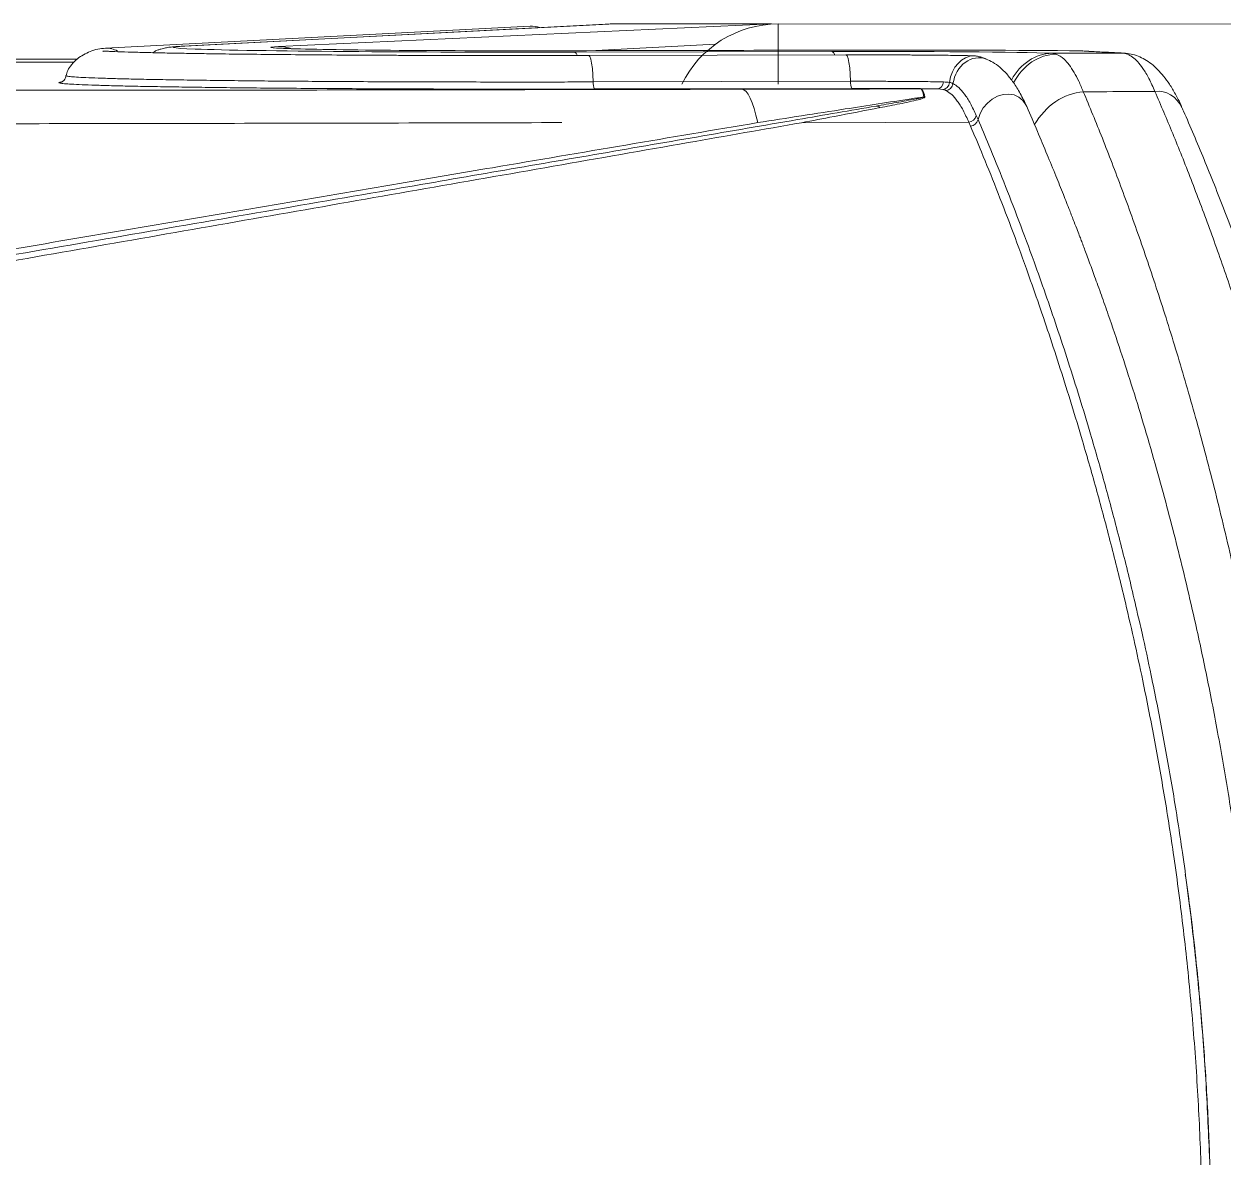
# Model space of a CAD drawing. Header units: inches. Extents: x 102655 to 148943, y 72248 to 114419.
# Drawn here: x 133199.7 to 133444.7, y 96054.2 to 96285.7 of the extents above; entities that cross this region are included whole.
import ezdxf

# ---------------------------------------------------------------- set-up
doc = ezdxf.new("R2010")
doc.units = ezdxf.units.IN
doc.layers.add('ceiling dim', color=8, linetype='Continuous', lineweight=5)
doc.layers.add('Furnitureee', color=8, linetype='Continuous', lineweight=5)

# ---------------------------------------------------------------- blocks, each defined once
blk = doc.blocks.new('A$Caba3f22f')
at = {"color": 8}
for p, q in [((23214.36, 1995.22, 0.03), (23301.08, 1999.73, 0.03)), ((23230.11, 1995.62, 0.03), (23317.19, 2000.15, 0.03)), ((23230.57, 1995.64, 0.03), (23317.68, 2000.17, 0.03)), ((23350.38, 2000.16, 0.03), (23249.69, 1995.56, 0.03)), ((23317.68, 2000.17, 0.03), (23350.38, 2000.16, 0.03)), ((23351.74, 2000.16, 0.03), (24646.71, 2000.09, 0.03)), ((23351.74, 2000.16, 0.03), (23351.74, 1987.88, 0.03)), ((23213.75, 1995.15, 0.03), (23214.36, 1995.22, 0.03)), ((23230.11, 1995.62, 0.03), (23230.57, 1995.64, 0.03)), ((23362.75, 1994.55, 0.03), (23310.17, 1994.42, 0.03)), ((23310.47, 1994.23, 0.03), (23310.17, 1994.42, 0.03)), ((23310.73, 1993.79, 0.03), (23310.47, 1994.23, 0.03)), ((23314.52, 1994.72, 0.03), (23338.98, 1996.05, 0.03)), ((23363.05, 1994.36, 0.03), (23362.75, 1994.55, 0.03)), ((23363.34, 1993.85, 0.03), (23363.05, 1994.36, 0.03)), ((23408.56, 1994.02, 0.03), (23407.69, 1994.18, 0.03)), ((23413.65, 1994.67, 0.03), (23414.01, 1994.66, 0.03)), ((23413.7, 1994.65, 0.03), (23413.99, 1994.63, 0.03)), ((23414.02, 1994.66, 0.03), (23415.23, 1994.59, 0.03)), ((23422.1, 1994.23, 0.03), (23422.37, 1994.23, 0.03)), ((23208.54, 1992.99, 0.03), (22633.71, 1993.02, 0.03)), ((23313.03, 1993.73, 0.03), (23365.61, 1993.85, 0.03)), ((23313.05, 1993.72, 0.03), (23313.03, 1993.73, 0.03)), ((23313.26, 1993.53, 0.03), (23313.05, 1993.72, 0.03)), ((23313.47, 1993, 0.03), (23313.26, 1993.53, 0.03)), ((23313.65, 1992.16, 0.03), (23313.47, 1993, 0.03)), ((23313.8, 1991.07, 0.03), (23313.65, 1992.16, 0.03)), ((23365.63, 1993.85, 0.03), (23365.62, 1993.85, 0.03)), ((23365.84, 1993.65, 0.03), (23365.63, 1993.85, 0.03)), ((23366.05, 1993.12, 0.03), (23365.84, 1993.65, 0.03)), ((23366.23, 1992.29, 0.03), (23366.05, 1993.12, 0.03)), ((23366.38, 1991.19, 0.03), (23366.23, 1992.29, 0.03)), ((23313.91, 1989.76, 0.03), (23313.8, 1991.07, 0.03)), ((23313.98, 1988.32, 0.03), (23313.91, 1989.76, 0.03)), ((23366.49, 1989.89, 0.03), (23366.38, 1991.19, 0.03)), ((23366.56, 1988.45, 0.03), (23366.49, 1989.89, 0.03)), ((23366.56, 1988.45, 0.03), (23313.98, 1988.32, 0.03)), ((23314.23, 1986.88, 0.03), (23366.81, 1987, 0.03)), ((23344.35, 1986.83, 0.03), (23344.77, 1986.69, 0.03)), ((23344.77, 1986.69, 0.03), (23345.2, 1986.34, 0.03)), ((23384.35, 1986.89, 0.03), (23380.94, 1986.88, 0.03)), ((23384.35, 1986.89, 0.03), (23385.43, 1986.78, 0.03)), ((23345.2, 1986.34, 0.03), (23345.62, 1985.79, 0.03)), ((23345.62, 1985.79, 0.03), (23346.03, 1985.03, 0.03)), ((23346.03, 1985.03, 0.03), (23346.44, 1984.06, 0.03)), ((23394.51, 1984.01, 0.03), (23395.5, 1984.83, 0.03)), ((23395.5, 1984.83, 0.03), (23396.59, 1985.43, 0.03)), ((23396.59, 1985.43, 0.03), (23397.73, 1985.77, 0.03)), ((23397.73, 1985.77, 0.03), (23398.86, 1985.85, 0.03)), ((23398.86, 1985.85, 0.03), (23399.95, 1985.66, 0.03)), ((23399.95, 1985.66, 0.03), (23400.92, 1985.21, 0.03)), ((23400.92, 1985.21, 0.03), (23401.75, 1984.52, 0.03)), ((23401.75, 1984.52, 0.03), (23402.38, 1983.62, 0.03)), ((23346.44, 1984.06, 0.03), (23346.83, 1982.9, 0.03)), ((23346.83, 1982.9, 0.03), (23347.22, 1981.55, 0.03)), ((23392.59, 1980.65, 0.03), (23393.02, 1981.88, 0.03)), ((23393.02, 1981.88, 0.03), (23393.67, 1983.01, 0.03)), ((23393.67, 1983.01, 0.03), (23394.51, 1984.01, 0.03)), ((23402.38, 1983.62, 0.03), (23402.54, 1983.28, 0.03)), ((23347.22, 1981.55, 0.03), (23347.59, 1980.01, 0.03)), ((23356.54, 1979.99, 0.03), (23390.72, 1980.1, 0.03)), ((23390.72, 1980.1, 0.03), (23391.07, 1979.28, 0.03)), ((23392.59, 1980.65, 0.03), (23392.24, 1981.47, 0.03))]:
    blk.add_line(p, q, dxfattribs=at)
at = {"color": 8, "extrusion": (0, 0, -1)}
for centre, major_axis, ratio, start_param, end_param in [((23301.32, 1992.97, 0.03), (-0.06, -6.77), 0.843231, 3.090475, 3.443549), ((23317.65, 1986.63, 0.03), (-0.04, -13.54), 0.824457, 3.096517, 3.140397), ((23298.04, 1995.38, 0.03), (-69.85, 0), 0.01395, -0.360622, 0.261799), ((23298.04, 1995.38, 0.03), (-69.85, 0), 0.01395, 4.537856, 5.922564), ((23298.04, 1995.39, 0.03), (-49.92, 0), 0.013951, -0.368893, 0.250807), ((23298.04, 1995.39, 0.03), (49.92, 0), 0.013951, 1.440467, 2.772699), ((23153.86, 2010.74, 0.03), (-1159.32, 0.06), 0.013951, 4.52592, 4.58206), ((23369.77, 1993.99, 0.03), (-40.44, 0), 0.01395, 1.396263, 2.786312), ((23378.81, 1994.09, 0.03), (-54.06, 0), 0.013951, 1.384327, 2.271188), ((23850.7, 1996.05, 0.03), (-448.5, 0.02), 0.01395, -0.238388, -0.226436), ((23850.7, 1996.05, 0.03), (448.5, -0.02), 0.01395, 2.876377, 2.903204), ((23850.7, 1996.05, 0.03), (-448.5, 0.02), 0.01395, -0.298989, -0.265216)]:
    blk.add_ellipse(centre, major_axis=major_axis, ratio=ratio, start_param=start_param, end_param=end_param, dxfattribs=at)
at = {"color": 8}
for centre, major_axis, ratio, start_param, end_param in [((23351.74, 1978.23, 0.03), (0, -21.93), 0.997481, 3.141593, 4.258808), ((23214.58, 1988.88, 0.03), (0, -6.35), 0.814572, 2.703758, 3.183157), ((23249.65, 1982.82, 0.03), (0, -12.75), 0.814572, 2.873609, 3.138493), ((23407.84, 1981.66, 0.03), (0, -12.52), 0.814572, 3.156425, 4.11359), ((23408.76, 1980.88, 0.03), (0, -13.14), 0.814572, 3.160849, 4.12618), ((23391.88, 1987.33, 0.03), (0, -6.33), 0.814572, 3.140665, 4.570357), ((23392.76, 1986.64, 0.03), (0, -6.62), 0.814572, 2.855114, 4.509541), ((23315.79, 1988.04, 0.03), (0, -2.24), 0.814572, 4.586277, 5.257349), ((23368.37, 1988.16, 0.03), (0, -2.24), 0.814572, 4.586277, 5.257349), ((23384.25, 1988.51, 0.03), (0, -1.62), 0.814572, 0.077055, 1.453539), ((23385.36, 1988.54, 0.03), (0, -1.77), 0.814572, 0.050809, 1.387826), ((23386.03, 1988.39, 0.03), (0, -1.82), 0.814572, 0.033274, 1.343861), ((23429.39, 1979.38, 0.03), (0, -7.04), 0.814572, 2.107138, 3.254725), ((23381.64, 1980.62, 0.03), (0, -4.66), 0.814572, 3.109971, 3.174783), ((23414.88, 1970.04, 0.03), (0, -16.3), 0.814572, 3.199837, 4.090781), ((23371.86, 1982.14, 0.03), (0, -1.26), 0.814572, 2.391339, 3.223944), ((23390.63, 1982.19, 0.03), (0, -2.1), 0.814572, 0.052055, 1.217732), ((23390.98, 1981.38, 0.03), (0, -2.11), 0.814572, 0.055806, 1.219088)]:
    blk.add_ellipse(centre, major_axis=major_axis, ratio=ratio, start_param=start_param, end_param=end_param, dxfattribs=at)
for points, knots in [([(23206.28, 1989.61, 0.03), (23206.37, 1989.96, 0.03), (23206.58, 1990.69, 0.03), (23207.36, 1991.89, 0.03), (23208.46, 1992.99, 0.03), (23209.77, 1993.89, 0.03), (23211.15, 1994.56, 0.03), (23212.67, 1995.05, 0.03), (23213.82, 1995.17, 0.03), (23214.37, 1995.22, 0.03)], [0, 0, 0, 0, 0.159997, 0.334916, 0.51088, 0.641759, 0.768659, 0.888781, 1, 1, 1, 1]), ([(23213.77, 1994.55, 0.03), (23213.81, 1994.58, 0.03), (23213.88, 1994.62, 0.03), (23214.4, 1994.6, 0.03), (23215.13, 1994.57, 0.03), (23216.56, 1994.51, 0.03), (23218.81, 1994.43, 0.03), (23222.1, 1994.34, 0.03), (23225.79, 1994.25, 0.03), (23229.75, 1994.18, 0.03), (23233.83, 1994.11, 0.03), (23238.62, 1994.04, 0.03), (23244.35, 1993.97, 0.03), (23251.25, 1993.9, 0.03), (23258.64, 1993.84, 0.03), (23264.87, 1993.8, 0.03), (23269.68, 1993.78, 0.03), (23272.95, 1993.76, 0.03), (23276.28, 1993.75, 0.03), (23279.84, 1993.74, 0.03), (23283.59, 1993.73, 0.03), (23287.65, 1993.72, 0.03), (23291.98, 1993.71, 0.03), (23296.8, 1993.71, 0.03), (23302.06, 1993.71, 0.03), (23307.54, 1993.71, 0.03), (23311.22, 1993.72, 0.03), (23313.03, 1993.73, 0.03)], [0, 0, 0, 0, 0.0289277, 0.0533063, 0.0801382, 0.1093548, 0.1677146, 0.2234916, 0.2763244, 0.3258758, 0.3719179, 0.4142986, 0.4750998, 0.536262, 0.5974436, 0.6588882, 0.6836065, 0.7083542, 0.7330723, 0.7581913, 0.7875019, 0.8155404, 0.846797, 0.8814067, 0.9196804, 0.9604345, 1, 1, 1, 1]), ([(23223.87, 1994.3, 0.03), (23224.04, 1994.39, 0.03), (23224.47, 1994.62, 0.03), (23225.08, 1994.86, 0.03), (23225.68, 1995.06, 0.03), (23226.2, 1995.19, 0.03), (23226.65, 1995.29, 0.03), (23227.09, 1995.37, 0.03), (23227.55, 1995.43, 0.03), (23228.16, 1995.5, 0.03), (23228.96, 1995.56, 0.03), (23229.71, 1995.6, 0.03), (23230.11, 1995.62, 0.03)], [0, 0, 0, 0, 0.0351568, 0.0843795, 0.1319903, 0.1821492, 0.2387678, 0.3081536, 0.3995193, 0.5306076, 0.7553268, 1, 1, 1, 1]), ([(23249.5, 1995.25, 0.03), (23249.5, 1995.25, 0.03), (23249.48, 1995.25, 0.03), (23249.58, 1995.24, 0.03), (23249.83, 1995.22, 0.03), (23250.34, 1995.2, 0.03), (23250.99, 1995.16, 0.03), (23251.57, 1995.14, 0.03), (23251.82, 1995.13, 0.03)], [0, 0, 0, 0, 0.0052, 0.152846, 0.336857, 0.556296, 0.804052, 1, 1, 1, 1]), ([(23422.1, 1994.23, 0.03), (23419.36, 1994.22, 0.03), (23414.56, 1994.21, 0.03), (23409.75, 1994.19, 0.03), (23407.69, 1994.18, 0.03)], [0, 0, 0, 0, 0.572013, 1, 1, 1, 1]), ([(23414.1, 1986.31, 0.03), (23413.8, 1987.05, 0.03), (23413.18, 1988.52, 0.03), (23412.21, 1990.35, 0.03), (23411.21, 1991.86, 0.03), (23409.99, 1993.28, 0.03), (23409.1, 1993.74, 0.03), (23408.56, 1994.02, 0.03)], [0, 0, 0, 0, 0.175253, 0.350506, 0.530867, 0.711229, 1, 1, 1, 1]), ([(23418.21, 1994.43, 0.03), (23418.92, 1994.39, 0.03), (23420.24, 1994.32, 0.03), (23421.7, 1994.26, 0.03), (23422.37, 1994.23, 0.03)], [0, 0, 0, 0, 0.536047, 1, 1, 1, 1]), ([(23422.1, 1994.23, 0.03), (23422.44, 1994.18, 0.03), (23423.12, 1994.08, 0.03), (23424.16, 1993.46, 0.03), (23425.21, 1992.5, 0.03), (23426.34, 1991.05, 0.03), (23427.53, 1989.09, 0.03), (23428.34, 1987.28, 0.03), (23428.74, 1986.37, 0.03)], [0, 0, 0, 0, 0.152724, 0.305447, 0.462608, 0.619769, 0.808869, 1, 1, 1, 1]), ([(23422.37, 1994.22, 0.03), (23422.87, 1994.17, 0.03), (23423.88, 1994.08, 0.03), (23425.33, 1993.61, 0.03), (23426.73, 1992.92, 0.03), (23428.06, 1992, 0.03), (23429.33, 1990.86, 0.03), (23430.56, 1989.48, 0.03), (23431.77, 1987.81, 0.03), (23432.95, 1985.82, 0.03), (23433.8, 1984.19, 0.03), (23434.23, 1983.14, 0.03), (23434.31, 1982.96, 0.03)], [0, 0, 0, 0, 0.088384, 0.179068, 0.271244, 0.366755, 0.467788, 0.576972, 0.696558, 0.82746, 0.968938, 1, 1, 1, 1]), ([(23151.02, 1992.32, 0.03), (23155.08, 1992.32, 0.03), (23168.56, 1992.33, 0.03), (23182.15, 1992.34, 0.03), (23191.68, 1992.34, 0.03), (23207.83, 1992.34, 0.03)], [0, 0, 0, 0, 0.298961, 0.991219, 1, 1, 1, 1]), ([(23365.62, 1993.85, 0.03), (23366.28, 1993.85, 0.03), (23367.43, 1993.86, 0.03), (23369.04, 1993.86, 0.03), (23370.44, 1993.86, 0.03), (23371.82, 1993.85, 0.03), (23373.18, 1993.85, 0.03), (23374.81, 1993.85, 0.03), (23376.55, 1993.84, 0.03), (23378.29, 1993.83, 0.03), (23379.87, 1993.82, 0.03), (23381.58, 1993.81, 0.03), (23383.58, 1993.8, 0.03), (23385.58, 1993.77, 0.03), (23387.45, 1993.75, 0.03), (23388.79, 1993.72, 0.03), (23389.79, 1993.71, 0.03), (23390.51, 1993.69, 0.03), (23391.21, 1993.67, 0.03), (23391.64, 1993.66, 0.03), (23391.88, 1993.65, 0.03)], [0, 0, 0, 0, 0.0628, 0.108479, 0.150364, 0.194077, 0.237415, 0.278241, 0.348416, 0.403839, 0.45042, 0.509295, 0.582321, 0.66886, 0.743828, 0.825797, 0.865653, 0.903207, 0.944648, 1, 1, 1, 1]), ([(23391.88, 1993.65, 0.03), (23392.16, 1993.62, 0.03), (23392.7, 1993.56, 0.03), (23393.51, 1993.28, 0.03), (23393.99, 1993.1, 0.03), (23394.25, 1993.01, 0.03)], [0, 0, 0, 0, 0.337024, 0.646456, 1, 1, 1, 1]), ([(23394.25, 1993, 0.03), (23394.71, 1992.8, 0.03), (23395.71, 1992.35, 0.03), (23397.07, 1991.36, 0.03), (23398.5, 1989.96, 0.03), (23399.89, 1988.18, 0.03), (23401.27, 1985.99, 0.03), (23402.11, 1984.19, 0.03), (23402.54, 1983.28, 0.03)], [0, 0, 0, 0, 0.133435, 0.288546, 0.44925, 0.619901, 0.807087, 1, 1, 1, 1]), ([(23205.27, 1988.28, 0.03), (23205.28, 1988.28, 0.03), (23205.31, 1988.28, 0.03), (23205.43, 1988.34, 0.03), (23205.62, 1988.45, 0.03), (23205.87, 1988.68, 0.03), (23206.15, 1989.08, 0.03), (23206.22, 1989.45, 0.03), (23206.25, 1989.6, 0.03)], [0, 0, 0, 0, 0.275228, 0.476409, 0.629129, 0.765457, 0.89988, 1, 1, 1, 1]), ([(23206.28, 1989.59, 0.03), (23206.27, 1989.6, 0.03), (23206.25, 1989.6, 0.03), (23206.27, 1989.61, 0.03), (23206.28, 1989.61, 0.03)], [0, 0, 0, 0, 0.616236, 1, 1, 1, 1]), ([(23313.98, 1988.32, 0.03), (23312.24, 1988.32, 0.03), (23308.78, 1988.31, 0.03), (23303.5, 1988.3, 0.03), (23298.19, 1988.3, 0.03), (23292.12, 1988.31, 0.03), (23285.32, 1988.31, 0.03), (23277.88, 1988.33, 0.03), (23270.57, 1988.36, 0.03), (23263.44, 1988.4, 0.03), (23256.55, 1988.44, 0.03), (23249.93, 1988.49, 0.03), (23243.66, 1988.55, 0.03), (23237.73, 1988.62, 0.03), (23232.23, 1988.69, 0.03), (23227.18, 1988.77, 0.03), (23222.62, 1988.85, 0.03), (23218.55, 1988.94, 0.03), (23215.61, 1989.02, 0.03), (23213.03, 1989.1, 0.03), (23210.81, 1989.18, 0.03), (23208.73, 1989.29, 0.03), (23207.27, 1989.39, 0.03), (23206.4, 1989.49, 0.03), (23206.32, 1989.56, 0.03), (23206.28, 1989.59, 0.03)], [0, 0, 0, 0, 0.0328367, 0.0656772, 0.0989454, 0.1322114, 0.1792378, 0.2265922, 0.2736356, 0.3206693, 0.3680268, 0.4150606, 0.4624189, 0.5094594, 0.5568173, 0.6038475, 0.650886, 0.6979241, 0.7452823, 0.7687856, 0.8158235, 0.8628562, 0.9102146, 0.9572616, 1, 1, 1, 1]), ([(23344.35, 1986.83, 0.03), (23333.1, 1986.81, 0.03), (23310.6, 1986.76, 0.03), (23276.67, 1986.7, 0.03), (23242.63, 1986.65, 0.03), (23208.36, 1986.62, 0.03), (23173.87, 1986.61, 0.03), (23139.2, 1986.6, 0.03), (23104.53, 1986.61, 0.03), (23071.23, 1986.64, 0.03), (23039.3, 1986.67, 0.03), (23008.77, 1986.72, 0.03), (22978.32, 1986.77, 0.03), (22948, 1986.84, 0.03), (22917.8, 1986.92, 0.03), (22887.76, 1987.01, 0.03), (22857.89, 1987.11, 0.03), (22827.77, 1987.22, 0.03), (22797.42, 1987.35, 0.03), (22766.89, 1987.49, 0.03), (22736.61, 1987.64, 0.03), (22716.69, 1987.75, 0.03), (22706.73, 1987.8, 0.03)], [0, 0, 0, 0, 0.0526532, 0.1053285, 0.1580039, 0.2106571, 0.2640366, 0.3174392, 0.3708419, 0.4242214, 0.4714791, 0.5187529, 0.5660266, 0.6132843, 0.6605421, 0.7078159, 0.7550897, 0.8023475, 0.8517514, 0.9011737, 0.950596, 1, 1, 1, 1]), ([(23205.02, 1988.23, 0.03), (23204.93, 1988.21, 0.03), (23204.69, 1988.16, 0.03), (23204.91, 1988.11, 0.03), (23205.05, 1988.08, 0.03)], [0, 0, 0, 0, 0.3393472, 1, 1, 1, 1]), ([(23205.3, 1988.29, 0.03), (23205.28, 1988.29, 0.03), (23205.06, 1988.27, 0.03), (23205.04, 1988.25, 0.03), (23205.02, 1988.23, 0.03)], [0, 0, 0, 0, 0.119518, 1, 1, 1, 1]), ([(23205.05, 1988.08, 0.03), (23205.06, 1988.08, 0.03), (23205.14, 1988.04, 0.03), (23205.88, 1987.96, 0.03), (23207.32, 1987.86, 0.03), (23209.44, 1987.76, 0.03), (23211.7, 1987.67, 0.03), (23214.32, 1987.59, 0.03), (23217.3, 1987.51, 0.03), (23221.43, 1987.42, 0.03), (23226.07, 1987.34, 0.03), (23231.19, 1987.26, 0.03), (23236.78, 1987.18, 0.03), (23242.79, 1987.11, 0.03), (23249.17, 1987.05, 0.03), (23255.89, 1987, 0.03), (23262.89, 1986.96, 0.03), (23270.13, 1986.92, 0.03), (23277.55, 1986.89, 0.03), (23285.11, 1986.87, 0.03), (23292.6, 1986.86, 0.03), (23299.95, 1986.86, 0.03), (23307.13, 1986.86, 0.03), (23311.86, 1986.87, 0.03), (23314.23, 1986.88, 0.03)], [0, 0, 0, 0, 0.003014, 0.052162, 0.101312, 0.15046, 0.199441, 0.223915, 0.273064, 0.322213, 0.371193, 0.420174, 0.46932, 0.518468, 0.567617, 0.616765, 0.665914, 0.715062, 0.764042, 0.813189, 0.862332, 0.908198, 0.954132, 1, 1, 1, 1]), ([(23380.94, 1986.88, 0.03), (23380.3, 1986.88, 0.03), (23377.11, 1986.89, 0.03), (23371.35, 1986.88, 0.03), (23363.01, 1986.87, 0.03), (23354.01, 1986.85, 0.03), (23347.57, 1986.84, 0.03), (23344.35, 1986.83, 0.03)], [0, 0, 0, 0, 0.051971, 0.259761, 0.468507, 0.73415, 1, 1, 1, 1]), ([(23385.56, 1988.32, 0.03), (23384.88, 1988.34, 0.03), (23383.62, 1988.37, 0.03), (23381.24, 1988.39, 0.03), (23378.64, 1988.42, 0.03), (23375.74, 1988.44, 0.03), (23372.66, 1988.45, 0.03), (23369.57, 1988.45, 0.03), (23367.56, 1988.45, 0.03), (23366.56, 1988.45, 0.03)], [0, 0, 0, 0, 0.160374, 0.29788, 0.435478, 0.580919, 0.726293, 0.863204, 1, 1, 1, 1]), ([(23366.81, 1987, 0.03), (23367.74, 1987.01, 0.03), (23369.59, 1987.01, 0.03), (23372.45, 1987.01, 0.03), (23375.28, 1987, 0.03), (23377.95, 1986.98, 0.03), (23380.35, 1986.96, 0.03), (23382.55, 1986.93, 0.03), (23383.72, 1986.91, 0.03), (23384.35, 1986.89, 0.03)], [0, 0, 0, 0, 0.1369005, 0.2739315, 0.4188282, 0.5638006, 0.7009544, 0.8380035, 1, 1, 1, 1]), ([(23380.94, 1986.88, 0.03), (23380.94, 1986.88, 0.03), (23380.96, 1986.88, 0.03), (23381.08, 1986.84, 0.03), (23381.36, 1986.59, 0.03), (23381.6, 1985.8, 0.03), (23381.76, 1985.28, 0.03)], [0, 0, 0, 0, 0.00766, 0.085244, 0.396634, 1, 1, 1, 1]), ([(23380.94, 1986.88, 0.03), (23380.94, 1986.88, 0.03), (23380.96, 1986.88, 0.03), (23380.97, 1986.87, 0.03), (23381.01, 1986.85, 0.03), (23381.08, 1986.79, 0.03), (23381.16, 1986.66, 0.03), (23381.32, 1986.27, 0.03), (23381.43, 1985.73, 0.03), (23381.51, 1985.28, 0.03)], [0, 0, 0, 0, 0.007659, 0.085231, 0.087493, 0.18705, 0.396614, 0.487659, 1, 1, 1, 1]), ([(23385.43, 1986.78, 0.03), (23385.55, 1986.75, 0.03), (23385.72, 1986.71, 0.03), (23385.94, 1986.63, 0.03), (23386.03, 1986.59, 0.03), (23386.08, 1986.57, 0.03)], [0, 0, 0, 0, 0.499554, 0.7495916, 1, 1, 1, 1]), ([(23386.78, 1988.22, 0.03), (23386.78, 1988.22, 0.03), (23386.43, 1988.28, 0.03), (23386, 1988.3, 0.03), (23385.56, 1988.32, 0.03)], [0, 0, 0, 0, 0.000016, 1, 1, 1, 1]), ([(23387.47, 1987.98, 0.03), (23387.47, 1987.98, 0.03), (23387.42, 1988, 0.03), (23387.32, 1988.05, 0.03), (23387.08, 1988.14, 0.03), (23386.9, 1988.2, 0.03), (23386.78, 1988.22, 0.03), (23386.78, 1988.22, 0.03)], [0, 0, 0, 0, 0.000022, 0.262045, 0.524158, 0.999978, 1, 1, 1, 1]), ([(23392.24, 1981.47, 0.03), (23391.84, 1982.31, 0.03), (23391.05, 1984.02, 0.03), (23389.84, 1985.89, 0.03), (23388.64, 1987.24, 0.03), (23387.86, 1987.79, 0.03), (23387.47, 1987.98, 0.03), (23387.47, 1987.98, 0.03)], [0, 0, 0, 0, 0.255879, 0.514919, 0.756134, 0.999997, 1, 1, 1, 1]), ([(23347.59, 1980.01, 0.03), (23353.56, 1980.94, 0.03), (23364.04, 1982.58, 0.03), (23375.31, 1984.32, 0.03), (23380.66, 1985.14, 0.03), (23381.51, 1985.28, 0.03)], [0, 0, 0, 0, 0.526147, 0.92394, 1, 1, 1, 1]), ([(23381.51, 1985.28, 0.03), (23381.51, 1985.27, 0.03), (23381.49, 1985.25, 0.03), (23381.38, 1985.21, 0.03), (23381.1, 1985.12, 0.03), (23380.58, 1985, 0.03), (23378.84, 1984.64, 0.03), (23375.9, 1984.1, 0.03), (23373.15, 1983.64, 0.03), (23371.78, 1983.4, 0.03)], [0, 0, 0, 0, 0.004237, 0.0190493, 0.0436851, 0.1108349, 0.1887429, 0.5941874, 1, 1, 1, 1]), ([(23372.56, 1983.07, 0.03), (23373.92, 1983.32, 0.03), (23376.64, 1983.84, 0.03), (23379.46, 1984.44, 0.03), (23381.03, 1984.87, 0.03), (23381.49, 1985.03, 0.03), (23381.71, 1985.16, 0.03), (23381.76, 1985.23, 0.03), (23381.76, 1985.27, 0.03), (23381.76, 1985.28, 0.03)], [0, 0, 0, 0, 0.396978, 0.792517, 0.871561, 0.943041, 0.972182, 0.99287, 1, 1, 1, 1]), ([(23386.08, 1986.57, 0.03), (23386.46, 1986.33, 0.03), (23387.22, 1985.85, 0.03), (23388.38, 1984.47, 0.03), (23389.56, 1982.63, 0.03), (23390.33, 1980.94, 0.03), (23390.72, 1980.1, 0.03)], [0, 0, 0, 0, 0.241426, 0.485546, 0.741177, 1, 1, 1, 1]), ([(23414.08, 1514.01, 0.03), (23415.25, 1516.83, 0.03), (23417.61, 1522.48, 0.03), (23421.25, 1531.89, 0.03), (23424.91, 1541.93, 0.03), (23428.57, 1552.63, 0.03), (23432.19, 1563.92, 0.03), (23435.72, 1575.77, 0.03), (23439.14, 1588.18, 0.03), (23442.41, 1601.12, 0.03), (23445.51, 1614.55, 0.03), (23448.4, 1628.42, 0.03), (23451.03, 1642.65, 0.03), (23453.39, 1657.24, 0.03), (23455.42, 1672.16, 0.03), (23457.12, 1687.38, 0.03), (23458.48, 1702.83, 0.03), (23459.47, 1718.46, 0.03), (23460.08, 1734.16, 0.03), (23460.3, 1750.66, 0.03), (23460.05, 1767.93, 0.03), (23459.27, 1785.92, 0.03), (23458, 1803.75, 0.03), (23456.26, 1821.33, 0.03), (23454.07, 1838.55, 0.03), (23451.46, 1855.34, 0.03), (23448.47, 1871.67, 0.03), (23445.16, 1887.5, 0.03), (23441.58, 1902.75, 0.03), (23437.83, 1917.14, 0.03), (23433.96, 1930.67, 0.03), (23430.02, 1943.35, 0.03), (23426.01, 1955.33, 0.03), (23421.98, 1966.54, 0.03), (23417.98, 1976.98, 0.03), (23415.4, 1983.21, 0.03), (23414.1, 1986.31, 0.03)], [0, 0, 0, 0, 0.027669, 0.055426, 0.08323, 0.111036, 0.1388, 0.166473, 0.194129, 0.221872, 0.249658, 0.277443, 0.305181, 0.332833, 0.360542, 0.388346, 0.416198, 0.444047, 0.471846, 0.499551, 0.531307, 0.56317, 0.595073, 0.626941, 0.6587, 0.690342, 0.722082, 0.753858, 0.785603, 0.817249, 0.847613, 0.878095, 0.908634, 0.939169, 0.969642, 1, 1, 1, 1]), ([(23414.1, 1986.31, 0.03), (23415.71, 1986.32, 0.03), (23420.6, 1986.34, 0.03), (23425.47, 1986.36, 0.03), (23428.74, 1986.37, 0.03)], [0, 0, 0, 0, 0.3284, 1, 1, 1, 1]), ([(23428.74, 1986.37, 0.03), (23429.95, 1983.55, 0.03), (23432.37, 1977.9, 0.03), (23436.11, 1968.51, 0.03), (23439.89, 1958.49, 0.03), (23443.67, 1947.81, 0.03), (23447.4, 1936.54, 0.03), (23451.06, 1924.72, 0.03), (23454.6, 1912.34, 0.03), (23457.99, 1899.43, 0.03), (23461.2, 1886.03, 0.03), (23464.2, 1872.19, 0.03), (23466.93, 1857.98, 0.03), (23469.39, 1843.42, 0.03), (23471.51, 1828.51, 0.03), (23473.29, 1813.29, 0.03), (23474.7, 1797.83, 0.03), (23475.74, 1782.2, 0.03), (23476.39, 1766.48, 0.03), (23476.62, 1750.98, 0.03), (23476.43, 1735.73, 0.03), (23475.87, 1720.74, 0.03), (23474.95, 1705.83, 0.03), (23473.69, 1691.05, 0.03), (23472.09, 1676.49, 0.03), (23470.04, 1661.24, 0.03), (23467.49, 1645.41, 0.03), (23464.4, 1629.09, 0.03), (23460.97, 1613.27, 0.03), (23457.27, 1598.04, 0.03), (23453.38, 1583.61, 0.03), (23449.35, 1570.01, 0.03), (23445.25, 1557.23, 0.03), (23441.08, 1545.15, 0.03), (23436.89, 1533.86, 0.03), (23432.74, 1523.34, 0.03), (23430.06, 1517.07, 0.03), (23428.72, 1513.95, 0.03)], [0, 0, 0, 0, 0.027622, 0.055331, 0.083087, 0.110847, 0.138564, 0.16619, 0.193794, 0.221485, 0.249219, 0.276951, 0.304637, 0.332237, 0.359951, 0.38776, 0.415618, 0.443472, 0.471276, 0.498985, 0.525394, 0.551884, 0.578419, 0.604955, 0.631451, 0.657862, 0.689438, 0.721112, 0.752821, 0.7845, 0.81608, 0.846637, 0.877315, 0.908051, 0.938783, 0.96945, 1, 1, 1, 1]), ([(23371.78, 1983.4, 0.03), (23369.14, 1982.95, 0.03), (23363.86, 1982.04, 0.03), (23358.41, 1981.1, 0.03), (23355.69, 1980.63, 0.03)], [0, 0, 0, 0, 0.499444, 1, 1, 1, 1]), ([(23356.54, 1979.99, 0.03), (23358.76, 1980.41, 0.03), (23364.2, 1981.46, 0.03), (23369.45, 1982.47, 0.03), (23372.56, 1983.07, 0.03)], [0, 0, 0, 0, 0.408601, 1, 1, 1, 1]), ([(23402.55, 1983.28, 0.03), (23403.27, 1981.6, 0.03), (23404.63, 1978.44, 0.03), (23406.63, 1973.68, 0.03), (23408.41, 1969.37, 0.03), (23409.95, 1965.55, 0.03), (23411.19, 1962.4, 0.03), (23412.15, 1959.93, 0.03), (23412.85, 1958.13, 0.03), (23413.37, 1956.78, 0.03), (23413.79, 1955.67, 0.03), (23414.22, 1954.53, 0.03), (23414.71, 1953.23, 0.03), (23415.45, 1951.24, 0.03), (23416.48, 1948.43, 0.03), (23417.81, 1944.75, 0.03), (23419.59, 1939.7, 0.03), (23421.74, 1933.34, 0.03), (23424.23, 1925.61, 0.03), (23426.68, 1917.6, 0.03), (23429.01, 1909.56, 0.03), (23431.14, 1901.76, 0.03), (23433.1, 1894.23, 0.03), (23434.98, 1886.56, 0.03), (23437.1, 1877.47, 0.03), (23439.38, 1866.83, 0.03), (23441.74, 1854.65, 0.03), (23443.91, 1842.06, 0.03), (23445.82, 1829.25, 0.03), (23447.35, 1817.14, 0.03), (23448.54, 1805.96, 0.03), (23449.43, 1795.84, 0.03), (23450.11, 1786.19, 0.03), (23450.63, 1776.74, 0.03), (23450.99, 1767.14, 0.03), (23451.21, 1757.05, 0.03), (23451.24, 1746.34, 0.03), (23451.05, 1735.06, 0.03), (23450.63, 1723.38, 0.03), (23449.95, 1711.47, 0.03), (23449.02, 1699.51, 0.03), (23447.83, 1687.52, 0.03), (23446.4, 1675.49, 0.03), (23444.72, 1663.54, 0.03), (23442.86, 1652.06, 0.03), (23440.92, 1641.42, 0.03), (23439.03, 1631.93, 0.03), (23437.4, 1624.35, 0.03), (23436.06, 1618.43, 0.03), (23434.94, 1613.67, 0.03), (23433.74, 1608.75, 0.03), (23432.38, 1603.35, 0.03), (23430.94, 1597.88, 0.03), (23429.44, 1592.42, 0.03), (23427.92, 1587.06, 0.03), (23426.26, 1581.41, 0.03), (23424.47, 1575.57, 0.03), (23422.59, 1569.65, 0.03), (23420.74, 1564.05, 0.03), (23419.02, 1559.05, 0.03), (23417.56, 1554.92, 0.03), (23416.36, 1551.61, 0.03), (23415.55, 1549.4, 0.03), (23414.99, 1547.9, 0.03), (23414.56, 1546.74, 0.03), (23413.99, 1545.22, 0.03), (23413.26, 1543.31, 0.03), (23412.39, 1541.04, 0.03), (23411.28, 1538.2, 0.03), (23409.93, 1534.78, 0.03), (23408.31, 1530.78, 0.03), (23406.51, 1526.41, 0.03), (23404.55, 1521.74, 0.03), (23403.22, 1518.66, 0.03), (23402.52, 1517.04, 0.03)], [0, 0, 0, 0, 0.01681, 0.031817, 0.044971, 0.056233, 0.065558, 0.072112, 0.077136, 0.080633, 0.083299, 0.086394, 0.089941, 0.093941, 0.102445, 0.112392, 0.122715, 0.141167, 0.159665, 0.178162, 0.196775, 0.213774, 0.229237, 0.244998, 0.261883, 0.285172, 0.309042, 0.333415, 0.357558, 0.381265, 0.40053, 0.418838, 0.436165, 0.452603, 0.469503, 0.487429, 0.506412, 0.526491, 0.547503, 0.568817, 0.590355, 0.612156, 0.634265, 0.656732, 0.679071, 0.699683, 0.718436, 0.735173, 0.745288, 0.754576, 0.764605, 0.776022, 0.788827, 0.799869, 0.811782, 0.82458, 0.838279, 0.852327, 0.866691, 0.879206, 0.889795, 0.898441, 0.905152, 0.907441, 0.910471, 0.914598, 0.919819, 0.92613, 0.933522, 0.94381, 0.955626, 0.968948, 0.98375, 1, 1, 1, 1]), ([(23434.31, 1982.97, 0.03), (23434.41, 1982.76, 0.03), (23435.18, 1981.03, 0.03), (23436.66, 1977.56, 0.03), (23438.76, 1972.55, 0.03), (23440.88, 1967.3, 0.03), (23443.01, 1961.85, 0.03), (23445.16, 1956.17, 0.03), (23447.3, 1950.28, 0.03), (23449.45, 1944.17, 0.03), (23451.59, 1937.84, 0.03), (23453.72, 1931.29, 0.03), (23455.84, 1924.53, 0.03), (23457.92, 1917.57, 0.03), (23459.97, 1910.42, 0.03), (23461.96, 1903.13, 0.03), (23463.88, 1895.7, 0.03), (23465.74, 1888.14, 0.03), (23467.52, 1880.45, 0.03), (23469.22, 1872.64, 0.03), (23470.85, 1864.69, 0.03), (23472.38, 1856.62, 0.03), (23473.82, 1848.43, 0.03), (23475.16, 1840.12, 0.03), (23476.39, 1831.73, 0.03), (23477.51, 1823.29, 0.03), (23478.51, 1814.82, 0.03), (23479.39, 1806.32, 0.03), (23480.15, 1797.8, 0.03), (23480.78, 1789.25, 0.03), (23481.29, 1780.65, 0.03), (23481.68, 1772.02, 0.03), (23481.94, 1763.35, 0.03), (23482.07, 1754.64, 0.03), (23482.07, 1745.92, 0.03), (23481.94, 1737.22, 0.03), (23481.68, 1728.56, 0.03), (23481.3, 1719.95, 0.03), (23480.79, 1711.37, 0.03), (23480.16, 1702.83, 0.03), (23479.41, 1694.33, 0.03), (23478.54, 1685.87, 0.03), (23477.56, 1677.45, 0.03), (23476.45, 1669.06, 0.03), (23475.23, 1660.72, 0.03), (23473.9, 1652.45, 0.03), (23472.48, 1644.29, 0.03), (23470.95, 1636.24, 0.03), (23469.34, 1628.31, 0.03), (23467.65, 1620.5, 0.03), (23465.88, 1612.82, 0.03), (23464.03, 1605.27, 0.03), (23462.11, 1597.85, 0.03), (23460.14, 1590.57, 0.03), (23458.1, 1583.43, 0.03), (23456.02, 1576.45, 0.03), (23453.91, 1569.66, 0.03), (23451.77, 1563.07, 0.03), (23449.62, 1556.69, 0.03), (23447.47, 1550.54, 0.03), (23445.31, 1544.62, 0.03), (23443.16, 1538.91, 0.03), (23441.02, 1533.42, 0.03), (23438.89, 1528.14, 0.03), (23436.78, 1523.1, 0.03), (23435.25, 1519.5, 0.03), (23434.43, 1517.65, 0.03), (23434.29, 1517.35, 0.03)], [0, 0, 0, 0, 0.002148, 0.017843, 0.033537, 0.049211, 0.064896, 0.080599, 0.096335, 0.112116, 0.127955, 0.143864, 0.159855, 0.175936, 0.192038, 0.208077, 0.224053, 0.239981, 0.255876, 0.271753, 0.287626, 0.303511, 0.319417, 0.335362, 0.351296, 0.367125, 0.382849, 0.398492, 0.414078, 0.429629, 0.445168, 0.460719, 0.476298, 0.491927, 0.507612, 0.523237, 0.538787, 0.554309, 0.56982, 0.585339, 0.600879, 0.616459, 0.632097, 0.647811, 0.663621, 0.679479, 0.695311, 0.711141, 0.726973, 0.742816, 0.758677, 0.774567, 0.790494, 0.806466, 0.822494, 0.838548, 0.854577, 0.870582, 0.886489, 0.902319, 0.918093, 0.933832, 0.949557, 0.96529, 0.981047, 0.996832, 1, 1, 1, 1]), ([(22659.73, 1981.17, 0.03), (22669.4, 1981.11, 0.03), (22688.75, 1980.99, 0.03), (22718.15, 1980.81, 0.03), (22747.78, 1980.65, 0.03), (22777.66, 1980.5, 0.03), (22807.77, 1980.37, 0.03), (22838.07, 1980.25, 0.03), (22868.57, 1980.14, 0.03), (22899.68, 1980.04, 0.03), (22931.41, 1979.95, 0.03), (22963.74, 1979.88, 0.03), (22996.18, 1979.82, 0.03), (23024.32, 1979.79, 0.03), (23048.11, 1979.76, 0.03), (23067.54, 1979.75, 0.03), (23086.99, 1979.74, 0.03), (23111.15, 1979.74, 0.03), (23140.01, 1979.74, 0.03), (23173.55, 1979.77, 0.03), (23207.12, 1979.8, 0.03), (23240.68, 1979.86, 0.03), (23274.22, 1979.93, 0.03), (23296.47, 1979.99, 0.03), (23307.59, 1980.01, 0.03)], [0, 0, 0, 0, 0.047251, 0.094518, 0.141785, 0.189036, 0.236287, 0.283554, 0.33082, 0.378071, 0.427484, 0.476914, 0.526345, 0.575758, 0.605215, 0.634672, 0.66416, 0.693649, 0.74452, 0.795402, 0.846274, 0.897513, 0.948761, 1, 1, 1, 1]), ([(23347.59, 1980.01, 0.03), (23338.64, 1978.49, 0.03), (23320.73, 1975.45, 0.03), (23296.26, 1971.29, 0.03), (23272.29, 1967.22, 0.03), (23248.85, 1963.24, 0.03), (23223.08, 1958.86, 0.03), (23195.99, 1954.26, 0.03), (23167.56, 1949.42, 0.03), (23137.8, 1944.36, 0.03), (23107.92, 1939.29, 0.03), (23077.8, 1934.16, 0.03), (23047.47, 1929.01, 0.03), (23016.95, 1923.82, 0.03), (22986.41, 1918.62, 0.03), (22966.06, 1915.16, 0.03), (22955.89, 1913.43, 0.03)], [0, 0, 0, 0, 0.071919, 0.14384, 0.193591, 0.259997, 0.326417, 0.392824, 0.468149, 0.543508, 0.61887, 0.694197, 0.77063, 0.847097, 0.923565, 1, 1, 1, 1]), ([(23355.69, 1980.63, 0.03), (23348.83, 1979.44, 0.03), (23335.12, 1977.08, 0.03), (23314.29, 1973.49, 0.03), (23293.3, 1969.87, 0.03), (23269.68, 1965.79, 0.03), (23243.41, 1961.26, 0.03), (23214.44, 1956.26, 0.03), (23194.97, 1952.91, 0.03), (23185.23, 1951.23, 0.03)], [0, 0, 0, 0, 0.124348, 0.248737, 0.37313, 0.497483, 0.664972, 0.832507, 1, 1, 1, 1]), ([(23185.82, 1950.09, 0.03), (23188.21, 1950.51, 0.03), (23200.13, 1952.59, 0.03), (23221.52, 1956.34, 0.03), (23249.86, 1961.3, 0.03), (23278, 1966.23, 0.03), (23305.85, 1971.11, 0.03), (23332.06, 1975.7, 0.03), (23348.82, 1978.64, 0.03), (23356.54, 1979.99, 0.03)], [0, 0, 0, 0, 0.040881, 0.204423, 0.368357, 0.532378, 0.69639, 0.860312, 1, 1, 1, 1]), ([(23425.56, 1878.08, 0.03), (23425.09, 1880.13, 0.03), (23423.76, 1885.97, 0.03), (23421.42, 1895.32, 0.03), (23418.56, 1906.04, 0.03), (23415.85, 1915.54, 0.03), (23413.33, 1923.88, 0.03), (23411.03, 1931.16, 0.03), (23408.71, 1938.22, 0.03), (23406.38, 1945.03, 0.03), (23403.78, 1952.34, 0.03), (23400.93, 1960.04, 0.03), (23397.85, 1967.98, 0.03), (23395.06, 1974.85, 0.03), (23393.33, 1978.92, 0.03), (23392.59, 1980.65, 0.03)], [0, 0, 0, 0, 0.049244, 0.140024, 0.230854, 0.321634, 0.389467, 0.457305, 0.525143, 0.592933, 0.660724, 0.75125, 0.841826, 0.932352, 1, 1, 1, 1]), ([(23391.07, 1979.28, 0.03), (23391.81, 1977.54, 0.03), (23393.54, 1973.48, 0.03), (23396.31, 1966.61, 0.03), (23399.38, 1958.65, 0.03), (23402.21, 1950.94, 0.03), (23404.79, 1943.62, 0.03), (23407.1, 1936.8, 0.03), (23409.41, 1929.75, 0.03), (23411.69, 1922.49, 0.03), (23414.2, 1914.16, 0.03), (23416.9, 1904.71, 0.03), (23419.75, 1894.04, 0.03), (23422.25, 1883.96, 0.03), (23424.41, 1874.59, 0.03), (23426.48, 1865.03, 0.03), (23428.61, 1854.29, 0.03), (23430.73, 1842.32, 0.03), (23432.77, 1829.25, 0.03), (23434.62, 1815.06, 0.03), (23436.21, 1799.72, 0.03), (23437.4, 1784.19, 0.03), (23438.16, 1768.54, 0.03), (23438.46, 1753.33, 0.03), (23438.34, 1738.63, 0.03), (23437.85, 1724.46, 0.03), (23437.01, 1710.37, 0.03), (23435.81, 1696.41, 0.03), (23434.29, 1682.61, 0.03), (23432.46, 1669.02, 0.03), (23430.33, 1655.68, 0.03), (23427.95, 1642.61, 0.03), (23425.55, 1630.92, 0.03), (23423.22, 1620.56, 0.03), (23421.03, 1611.44, 0.03), (23418.74, 1602.54, 0.03), (23416.38, 1593.87, 0.03), (23413.96, 1585.43, 0.03), (23411.49, 1577.24, 0.03), (23408.99, 1569.3, 0.03), (23406.46, 1561.63, 0.03), (23403.92, 1554.24, 0.03), (23401.05, 1546.24, 0.03), (23397.88, 1537.78, 0.03), (23394.42, 1529.01, 0.03), (23392.17, 1523.7, 0.03), (23391.05, 1521.04, 0.03)], [0, 0, 0, 0, 0.01758, 0.041092, 0.064617, 0.088129, 0.105721, 0.123313, 0.140905, 0.158497, 0.176078, 0.199586, 0.223108, 0.246616, 0.264208, 0.281799, 0.305311, 0.328837, 0.352348, 0.380854, 0.40944, 0.438052, 0.466634, 0.495135, 0.520924, 0.546733, 0.572522, 0.598306, 0.624111, 0.649896, 0.675675, 0.701472, 0.727252, 0.74653, 0.765808, 0.785086, 0.804364, 0.823627, 0.842905, 0.862183, 0.881462, 0.90074, 0.920003, 0.946662, 0.973341, 1, 1, 1, 1]), ([(23439.87, 1768.96, 0.03), (23439.65, 1774.16, 0.03), (23439.2, 1784.64, 0.03), (23437.99, 1800.24, 0.03), (23436.4, 1815.74, 0.03), (23434.53, 1830.07, 0.03), (23432.48, 1843.25, 0.03), (23430.34, 1855.32, 0.03), (23428.19, 1866.13, 0.03), (23426.58, 1873.7, 0.03), (23425.74, 1877.3, 0.03), (23425.56, 1878.08, 0.03)], [0, 0, 0, 0, 0.136035, 0.274476, 0.412796, 0.550717, 0.664334, 0.778021, 0.891641, 0.976574, 1, 1, 1, 1]), ([(23434.96, 1674.1, 0.03), (23435.33, 1676.69, 0.03), (23436.35, 1683.99, 0.03), (23437.64, 1696.2, 0.03), (23438.87, 1710.59, 0.03), (23439.7, 1724.9, 0.03), (23440.14, 1738.25, 0.03), (23440.26, 1750.77, 0.03), (23440.12, 1762.66, 0.03), (23439.71, 1775.04, 0.03), (23438.99, 1787.88, 0.03), (23437.84, 1802.2, 0.03), (23436.52, 1815.17, 0.03), (23435.34, 1823.53, 0.03), (23434.93, 1826.44, 0.03)], [0, 0, 0, 0, 0.052699, 0.149098, 0.243259, 0.336446, 0.428554, 0.50213, 0.578769, 0.658734, 0.742214, 0.829347, 0.940542, 1, 1, 1, 1])]:
    blk.add_open_spline(points, degree=3, knots=knots, dxfattribs=at)
blk = doc.blocks.new('f')
at = {"layer": 'Furnitureee', "color": 8, "ltscale": 0.5, "xscale": 0.001000000000009727, "yscale": 0.001000000000009727, "zscale": 0.001000000000009727}
blk.add_blockref('A$Caba3f22f', (478763.05364, 1037622.33943), dxfattribs=at)

msp = doc.modelspace()

# ---------------------------------------------------------------- block references
at = {"layer": 'ceiling dim', "xscale": 1000, "yscale": 1000, "zscale": 1000}
msp.add_blockref('f', (-478653051.58299, -1037528053.90511), dxfattribs=at)

doc.saveas('drawing.dxf')
